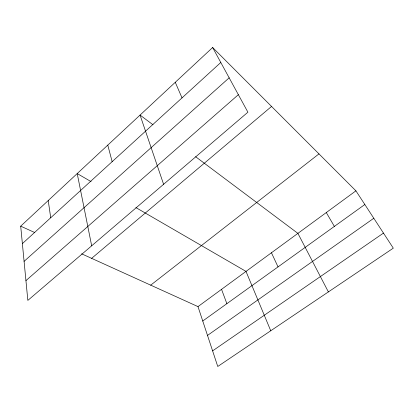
<?xml version="1.0" encoding="UTF-8"?>
<svg xmlns="http://www.w3.org/2000/svg" width="414" height="414" viewBox="0 0 414 414"><rect width="100%" height="100%" fill="white"/><g stroke="black" fill="none" stroke-linecap="round" stroke-linejoin="round"><path stroke-width="0.62" d="M212.636 47.517L247.908 112.194L27.841 300.409L20.7 226.168L212.636 47.517L355.916 190.844L393.3 248.152L217.759 366.483L197.99 306.608L81.636 253.818M22.382 243.623L220.797 62.483M24.084 261.348L229.165 77.822M25.937 280.625L238.361 94.687M91.629 258.352L271.548 106.45M150.701 285.153L318.971 153.889M197.99 306.608L355.916 190.844M202.746 321.01L364.832 204.516M207.502 335.423L373.806 218.271M212.605 350.87L383.473 233.092M20.7 226.168L34.735 232.539M91.064 181.601L77.211 173.569L91.675 245.812M135.901 207.59L246.009 271.408L270.746 330.765M152.968 124.749L140.056 115.071L163.602 184.297M195.615 156.709L297.899 233.372L328.38 291.917M326.294 212.558L334.367 226.411M271.444 252.763L278.032 266.901M175.267 82.298L182.015 97.89M221.547 289.345L226.872 303.674M107.775 145.117L112.153 161.667M48.226 200.552L50.715 217.759"/></g></svg>
